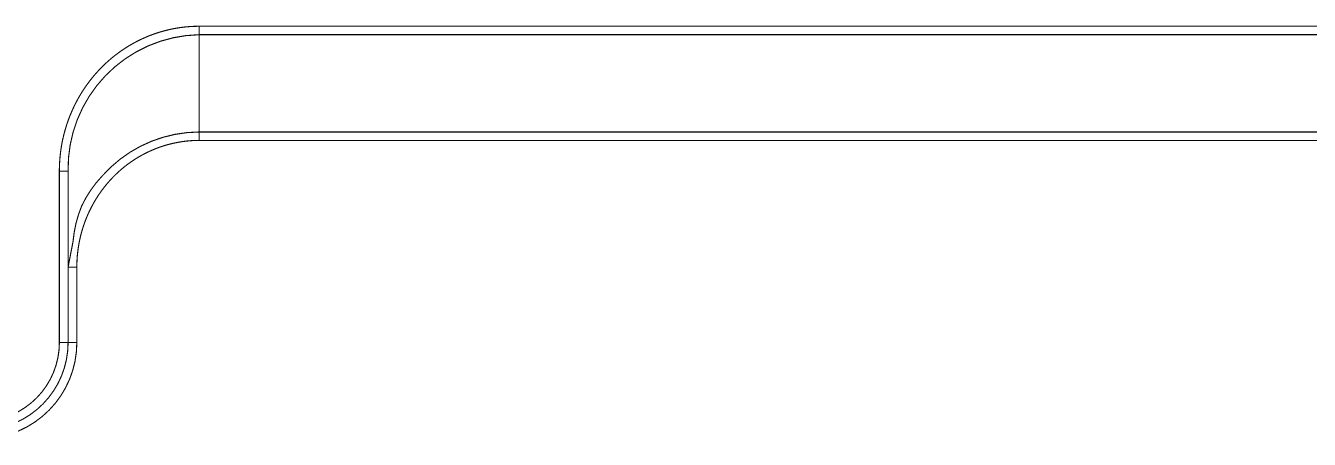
# Model space of a CAD drawing. Header units: inches. Extents: x 0 to 35.2, y -0.7 to 15.9.
# Drawn here: x 24.632 to 25.211, y 3.304 to 3.49 of the extents above; entities that cross this region are included whole.
import ezdxf

# ---------------------------------------------------------------- set-up
doc = ezdxf.new("R2010")
doc.units = ezdxf.units.IN
doc.header["$MEASUREMENT"] = 0
doc.layers.add('Dimensions', color=6, linetype='Continuous')

msp = doc.modelspace()

# ---------------------------------------------------------------- linework, layer by layer
at = {"layer": 'Dimensions', "const_width": 0.0005}
for points in [[(24.69742, 3.4886), (24.69839, 3.4888)], [(24.69839, 3.4888), (24.69937, 3.48898)], [(24.69937, 3.48898), (24.70034, 3.48915)], [(24.70034, 3.48915), (24.70132, 3.4893)], [(24.70132, 3.4893), (24.7023, 3.48944)], [(24.7023, 3.48944), (24.70328, 3.48956)], [(24.70328, 3.48956), (24.70427, 3.48967)], [(24.70427, 3.48967), (24.70525, 3.48975)], [(24.70525, 3.48975), (24.70624, 3.48983)], [(24.70624, 3.48983), (24.70723, 3.48988)], [(24.70723, 3.48988), (24.70822, 3.48992)], [(24.70822, 3.48992), (24.70921, 3.48995)], [(24.70921, 3.48995), (24.7102, 3.48996)], [(24.7102, 3.48894), (24.7102, 3.48996)], [(24.7102, 3.48996), (25.7205, 3.48996)], [(24.7102, 3.488), (24.7102, 3.48894)], [(24.68072, 3.48238), (24.6816, 3.48285)], [(24.6816, 3.48285), (24.68248, 3.48331)], [(24.68248, 3.48331), (24.68338, 3.48375)], [(24.68338, 3.48375), (24.68428, 3.48418)], [(24.68428, 3.48418), (24.68518, 3.48459)], [(24.68518, 3.48459), (24.68609, 3.48499)], [(24.68609, 3.48499), (24.68701, 3.48538)], [(24.68701, 3.48538), (24.68793, 3.48575)], [(24.68793, 3.48575), (24.68886, 3.4861)], [(24.68886, 3.4861), (24.68979, 3.48644)], [(24.68979, 3.48644), (24.69073, 3.48676)], [(24.69073, 3.48676), (24.69168, 3.48707)], [(24.69168, 3.48707), (24.69262, 3.48737)], [(24.69262, 3.48737), (24.69358, 3.48764)], [(24.69358, 3.48764), (24.69453, 3.48791)], [(24.69453, 3.48791), (24.69549, 3.48815)], [(24.69549, 3.48815), (24.69646, 3.48838)], [(24.69646, 3.48838), (24.69742, 3.4886)], [(24.7102, 3.48719), (24.7102, 3.488)], [(24.7102, 3.48615), (24.7102, 3.48719)], [(24.7102, 3.44235), (24.7102, 3.48615)], [(24.7102, 3.48615), (25.72059, 3.48615)], [(24.67238, 3.47689), (24.67317, 3.4775)], [(24.67317, 3.4775), (24.67398, 3.4781)], [(24.67398, 3.4781), (24.67479, 3.47868)], [(24.67479, 3.47868), (24.67561, 3.47925)], [(24.67561, 3.47925), (24.67644, 3.4798)], [(24.67644, 3.4798), (24.67728, 3.48035)], [(24.67728, 3.48035), (24.67813, 3.48087)], [(24.67813, 3.48087), (24.67899, 3.48139)], [(24.67899, 3.48139), (24.67985, 3.48189)], [(24.67985, 3.48189), (24.68072, 3.48238)], [(24.66566, 3.47085), (24.66636, 3.47157)], [(24.66636, 3.47157), (24.66708, 3.47228)], [(24.66708, 3.47228), (24.6678, 3.47298)], [(24.6678, 3.47298), (24.66854, 3.47366)], [(24.66854, 3.47366), (24.66929, 3.47433)], [(24.66929, 3.47433), (24.67004, 3.47499)], [(24.67004, 3.47499), (24.67081, 3.47564)], [(24.67081, 3.47564), (24.67159, 3.47627)], [(24.67159, 3.47627), (24.67238, 3.47689)], [(24.66042, 3.46471), (24.66104, 3.46552)], [(24.66104, 3.46552), (24.66166, 3.46631)], [(24.66166, 3.46631), (24.6623, 3.46709)], [(24.6623, 3.46709), (24.66295, 3.46787)], [(24.66295, 3.46787), (24.66361, 3.46863)], [(24.66361, 3.46863), (24.66428, 3.46938)], [(24.66428, 3.46938), (24.66496, 3.47012)], [(24.66496, 3.47012), (24.66566, 3.47085)], [(24.65701, 3.45968), (24.65755, 3.46055)], [(24.65755, 3.46055), (24.6581, 3.4614)], [(24.6581, 3.4614), (24.65866, 3.46224)], [(24.65866, 3.46224), (24.65924, 3.46307)], [(24.65924, 3.46307), (24.65982, 3.4639)], [(24.65982, 3.4639), (24.66042, 3.46471)], [(24.65363, 3.45343), (24.65407, 3.45435)], [(24.65407, 3.45435), (24.65453, 3.45526)], [(24.65453, 3.45526), (24.655, 3.45616)], [(24.655, 3.45616), (24.65548, 3.45705)], [(24.65548, 3.45705), (24.65598, 3.45794)], [(24.65598, 3.45794), (24.65649, 3.45882)], [(24.65649, 3.45882), (24.65701, 3.45968)], [(24.65127, 3.44779), (24.65163, 3.44875)], [(24.65163, 3.44875), (24.652, 3.4497)], [(24.652, 3.4497), (24.65239, 3.45064)], [(24.65239, 3.45064), (24.65279, 3.45158)], [(24.65279, 3.45158), (24.6532, 3.45251)], [(24.6532, 3.45251), (24.65363, 3.45343)], [(24.64944, 3.44195), (24.64971, 3.44294)], [(24.64971, 3.44294), (24.64999, 3.44392)], [(24.64999, 3.44392), (24.65029, 3.44489)], [(24.65029, 3.44489), (24.6506, 3.44587)], [(24.6506, 3.44587), (24.65093, 3.44683)], [(24.65093, 3.44683), (24.65127, 3.44779)], [(24.7102, 3.43855), (24.7102, 3.44235)], [(24.7102, 3.44235), (25.72198, 3.44235)], [(24.64814, 3.43595), (24.64832, 3.43696)], [(24.64832, 3.43696), (24.64851, 3.43797)], [(24.64851, 3.43797), (24.64872, 3.43897)], [(24.64872, 3.43897), (24.64895, 3.43997)], [(24.64895, 3.43997), (24.64918, 3.44096)], [(24.64918, 3.44096), (24.64944, 3.44195)], [(24.69565, 3.43653), (24.69649, 3.43676)], [(24.69649, 3.43676), (24.69733, 3.43698)], [(24.69733, 3.43698), (24.69817, 3.43718)], [(24.69817, 3.43718), (24.69902, 3.43737)], [(24.69902, 3.43737), (24.69987, 3.43754)], [(24.69987, 3.43754), (24.70072, 3.4377)], [(24.70072, 3.4377), (24.70157, 3.43785)], [(24.70157, 3.43785), (24.70243, 3.43798)], [(24.70243, 3.43798), (24.70329, 3.4381)], [(24.70329, 3.4381), (24.70415, 3.43821)], [(24.70415, 3.43821), (24.70501, 3.4383)], [(24.70501, 3.4383), (24.70587, 3.43838)], [(24.70587, 3.43838), (24.70674, 3.43844)], [(24.70674, 3.43844), (24.7076, 3.43849)], [(24.7076, 3.43849), (24.70847, 3.43852)], [(24.70847, 3.43852), (24.70933, 3.43854)], [(24.70933, 3.43854), (24.7102, 3.43855)], [(24.7102, 3.43855), (25.72198, 3.43855)], [(24.6474, 3.42986), (24.64748, 3.43088)], [(24.64748, 3.43088), (24.64759, 3.4319)], [(24.64759, 3.4319), (24.6477, 3.43291)], [(24.6477, 3.43291), (24.64783, 3.43393)], [(24.64783, 3.43393), (24.64798, 3.43494)], [(24.64798, 3.43494), (24.64814, 3.43595)], [(24.68214, 3.43061), (24.68289, 3.43106)], [(24.68289, 3.43106), (24.68364, 3.43149)], [(24.68364, 3.43149), (24.68441, 3.43192)], [(24.68441, 3.43192), (24.68517, 3.43233)], [(24.68517, 3.43233), (24.68595, 3.43273)], [(24.68595, 3.43273), (24.68673, 3.43312)], [(24.68673, 3.43312), (24.68752, 3.4335)], [(24.68752, 3.4335), (24.68831, 3.43386)], [(24.68831, 3.43386), (24.6891, 3.43421)], [(24.6891, 3.43421), (24.68991, 3.43454)], [(24.68991, 3.43454), (24.69071, 3.43487)], [(24.69071, 3.43487), (24.69153, 3.43518)], [(24.69153, 3.43518), (24.69234, 3.43548)], [(24.69234, 3.43548), (24.69316, 3.43576)], [(24.69316, 3.43576), (24.69399, 3.43603)], [(24.69399, 3.43603), (24.69482, 3.43629)], [(24.69482, 3.43629), (24.69565, 3.43653)], [(24.64721, 3.42577), (24.64724, 3.42679)], [(24.64721, 3.42474), (24.64721, 3.42577)], [(24.64724, 3.42679), (24.64728, 3.42781)], [(24.64728, 3.42781), (24.64733, 3.42884)], [(24.64733, 3.42884), (24.6474, 3.42986)], [(24.6744, 3.42488), (24.67506, 3.42546)], [(24.67506, 3.42546), (24.67573, 3.42602)], [(24.67573, 3.42602), (24.67641, 3.42658)], [(24.67641, 3.42658), (24.6771, 3.42712)], [(24.6771, 3.42712), (24.6778, 3.42765)], [(24.6778, 3.42765), (24.6785, 3.42818)], [(24.6785, 3.42818), (24.67922, 3.42868)], [(24.67922, 3.42868), (24.67994, 3.42918)], [(24.67994, 3.42918), (24.68066, 3.42967)], [(24.68066, 3.42967), (24.6814, 3.43014)], [(24.6814, 3.43014), (24.68214, 3.43061)], [(24.64721, 3.34753), (24.64721, 3.42474)], [(24.64721, 3.42474), (24.65114, 3.42474)], [(24.65114, 3.38149), (24.65114, 3.42474)], [(24.66829, 3.41855), (24.66885, 3.41923)], [(24.66885, 3.41923), (24.66943, 3.41989)], [(24.66943, 3.41989), (24.67002, 3.42055)], [(24.67002, 3.42055), (24.67062, 3.4212)], [(24.67062, 3.4212), (24.67122, 3.42184)], [(24.67122, 3.42184), (24.67184, 3.42247)], [(24.67184, 3.42247), (24.67247, 3.42309)], [(24.67247, 3.42309), (24.6731, 3.42369)], [(24.6731, 3.42369), (24.67375, 3.42429)], [(24.67375, 3.42429), (24.6744, 3.42488)], [(24.66413, 3.41282), (24.66461, 3.41356)], [(24.66461, 3.41356), (24.6651, 3.4143)], [(24.6651, 3.4143), (24.66561, 3.41503)], [(24.66561, 3.41503), (24.66612, 3.41575)], [(24.66612, 3.41575), (24.66665, 3.41646)], [(24.66665, 3.41646), (24.66718, 3.41717)], [(24.66718, 3.41717), (24.66773, 3.41786)], [(24.66773, 3.41786), (24.66829, 3.41855)], [(24.66109, 3.4074), (24.66149, 3.40819)], [(24.66149, 3.40819), (24.6619, 3.40898)], [(24.6619, 3.40898), (24.66232, 3.40976)], [(24.66232, 3.40976), (24.66275, 3.41054)], [(24.66275, 3.41054), (24.6632, 3.4113)], [(24.6632, 3.4113), (24.66366, 3.41207)], [(24.66366, 3.41207), (24.66413, 3.41282)], [(24.65864, 3.40166), (24.65895, 3.4025)], [(24.65895, 3.4025), (24.65927, 3.40333)], [(24.65927, 3.40333), (24.65961, 3.40415)], [(24.65961, 3.40415), (24.65996, 3.40497)], [(24.65996, 3.40497), (24.66032, 3.40579)], [(24.66032, 3.40579), (24.6607, 3.40659)], [(24.6607, 3.40659), (24.66109, 3.4074)], [(24.65681, 3.39568), (24.65703, 3.39655)], [(24.65703, 3.39655), (24.65727, 3.39741)], [(24.65727, 3.39741), (24.65752, 3.39827)], [(24.65752, 3.39827), (24.65778, 3.39912)], [(24.65778, 3.39912), (24.65805, 3.39997)], [(24.65805, 3.39997), (24.65834, 3.40082)], [(24.65834, 3.40082), (24.65864, 3.40166)], [(24.65114, 3.38149), (24.65339, 3.39315)], [(24.65563, 3.38953), (24.65576, 3.39042)], [(24.65576, 3.39042), (24.6559, 3.3913)], [(24.6559, 3.3913), (24.65606, 3.39218)], [(24.65606, 3.39218), (24.65622, 3.39306)], [(24.65622, 3.39306), (24.65641, 3.39394)], [(24.65641, 3.39394), (24.6566, 3.39481)], [(24.6566, 3.39481), (24.65681, 3.39568)], [(24.65514, 3.38418), (24.65519, 3.38507)], [(24.65519, 3.38507), (24.65525, 3.38597)], [(24.65525, 3.38597), (24.65532, 3.38686)], [(24.65532, 3.38686), (24.65541, 3.38775)], [(24.65541, 3.38775), (24.65551, 3.38864)], [(24.65551, 3.38864), (24.65563, 3.38953)], [(24.65114, 3.34753), (24.65114, 3.38149)], [(24.65114, 3.38149), (24.6519, 3.38149)], [(24.6519, 3.38149), (24.65277, 3.38149)], [(24.65277, 3.38149), (24.65386, 3.38149)], [(24.65386, 3.38149), (24.65508, 3.38149)], [(24.65508, 3.38149), (24.65509, 3.38239)], [(24.65508, 3.34753), (24.65508, 3.38149)], [(24.65509, 3.38239), (24.65511, 3.38328)], [(24.65511, 3.38328), (24.65514, 3.38418)], [(24.64721, 3.34753), (24.65114, 3.34753)], [(24.65114, 3.34753), (24.65508, 3.34753)]]:
    msp.add_lwpolyline(points, dxfattribs=at)
at = {"layer": 'Dimensions', "const_width": 0.00025}
for points in [[(24.69827, 3.4888, 1), (24.69852, 3.4888, 1)], [(24.69827, 3.4888, 1), (24.69852, 3.4888, 1)], [(24.69924, 3.48898, 1), (24.69949, 3.48898, 1)], [(24.69924, 3.48898, 1), (24.69949, 3.48898, 1)], [(24.70022, 3.48915, 1), (24.70047, 3.48915, 1)], [(24.70022, 3.48915, 1), (24.70047, 3.48915, 1)], [(24.7012, 3.4893, 1), (24.70145, 3.4893, 1)], [(24.7012, 3.4893, 1), (24.70145, 3.4893, 1)], [(24.70218, 3.48944, 1), (24.70243, 3.48944, 1)], [(24.70218, 3.48944, 1), (24.70243, 3.48944, 1)], [(24.70316, 3.48956, 1), (24.70341, 3.48956, 1)], [(24.70316, 3.48956, 1), (24.70341, 3.48956, 1)], [(24.70414, 3.48967, 1), (24.70439, 3.48967, 1)], [(24.70414, 3.48967, 1), (24.70439, 3.48967, 1)], [(24.70513, 3.48975, 1), (24.70538, 3.48975, 1)], [(24.70513, 3.48975, 1), (24.70538, 3.48975, 1)], [(24.70612, 3.48983, 1), (24.70637, 3.48983, 1)], [(24.70612, 3.48983, 1), (24.70637, 3.48983, 1)], [(24.7071, 3.48988, 1), (24.70735, 3.48988, 1)], [(24.7071, 3.48988, 1), (24.70735, 3.48988, 1)], [(24.70809, 3.48992, 1), (24.70834, 3.48992, 1)], [(24.70809, 3.48992, 1), (24.70834, 3.48992, 1)], [(24.70908, 3.48995, 1), (24.70933, 3.48995, 1)], [(24.70908, 3.48995, 1), (24.70933, 3.48995, 1)], [(24.71007, 3.48996, 1), (24.71032, 3.48996, 1)], [(24.71007, 3.48996, 1), (24.71032, 3.48996, 1)], [(24.71007, 3.48996, 1), (24.71032, 3.48996, 1)], [(24.71007, 3.48894, 1), (24.71032, 3.48894, 1)], [(24.71007, 3.48894, 1), (24.71032, 3.48894, 1)], [(24.68147, 3.48285, 1), (24.68172, 3.48285, 1)], [(24.68147, 3.48285, 1), (24.68172, 3.48285, 1)], [(24.68236, 3.48331, 1), (24.68261, 3.48331, 1)], [(24.68236, 3.48331, 1), (24.68261, 3.48331, 1)], [(24.68325, 3.48375, 1), (24.6835, 3.48375, 1)], [(24.68325, 3.48375, 1), (24.6835, 3.48375, 1)], [(24.68415, 3.48418, 1), (24.6844, 3.48418, 1)], [(24.68415, 3.48418, 1), (24.6844, 3.48418, 1)], [(24.68505, 3.48459, 1), (24.6853, 3.48459, 1)], [(24.68505, 3.48459, 1), (24.6853, 3.48459, 1)], [(24.68597, 3.48499, 1), (24.68622, 3.48499, 1)], [(24.68597, 3.48499, 1), (24.68622, 3.48499, 1)], [(24.68688, 3.48538, 1), (24.68713, 3.48538, 1)], [(24.68688, 3.48538, 1), (24.68713, 3.48538, 1)], [(24.68781, 3.48575, 1), (24.68806, 3.48575, 1)], [(24.68781, 3.48575, 1), (24.68806, 3.48575, 1)], [(24.68873, 3.4861, 1), (24.68898, 3.4861, 1)], [(24.68873, 3.4861, 1), (24.68898, 3.4861, 1)], [(24.68967, 3.48644, 1), (24.68992, 3.48644, 1)], [(24.68967, 3.48644, 1), (24.68992, 3.48644, 1)], [(24.69061, 3.48676, 1), (24.69086, 3.48676, 1)], [(24.69061, 3.48676, 1), (24.69086, 3.48676, 1)], [(24.69155, 3.48707, 1), (24.6918, 3.48707, 1)], [(24.69155, 3.48707, 1), (24.6918, 3.48707, 1)], [(24.6925, 3.48737, 1), (24.69275, 3.48737, 1)], [(24.6925, 3.48737, 1), (24.69275, 3.48737, 1)], [(24.69345, 3.48764, 1), (24.6937, 3.48764, 1)], [(24.69345, 3.48764, 1), (24.6937, 3.48764, 1)], [(24.69441, 3.48791, 1), (24.69466, 3.48791, 1)], [(24.69441, 3.48791, 1), (24.69466, 3.48791, 1)], [(24.69537, 3.48815, 1), (24.69562, 3.48815, 1)], [(24.69537, 3.48815, 1), (24.69562, 3.48815, 1)], [(24.69633, 3.48838, 1), (24.69658, 3.48838, 1)], [(24.69633, 3.48838, 1), (24.69658, 3.48838, 1)], [(24.6973, 3.4886, 1), (24.69755, 3.4886, 1)], [(24.6973, 3.4886, 1), (24.69755, 3.4886, 1)], [(24.71007, 3.488, 1), (24.71032, 3.488, 1)], [(24.71007, 3.488, 1), (24.71032, 3.488, 1)], [(24.71007, 3.48719, 1), (24.71032, 3.48719, 1)], [(24.71007, 3.48719, 1), (24.71032, 3.48719, 1)], [(24.71007, 3.48615, 1), (24.71032, 3.48615, 1)], [(24.71007, 3.48615, 1), (24.71032, 3.48615, 1)], [(24.71007, 3.48615, 1), (24.71032, 3.48615, 1)], [(24.71007, 3.48615, 1), (24.71032, 3.48615, 1)], [(24.67305, 3.4775, 1), (24.6733, 3.4775, 1)], [(24.67305, 3.4775, 1), (24.6733, 3.4775, 1)], [(24.67385, 3.4781, 1), (24.6741, 3.4781, 1)], [(24.67385, 3.4781, 1), (24.6741, 3.4781, 1)], [(24.67467, 3.47868, 1), (24.67492, 3.47868, 1)], [(24.67467, 3.47868, 1), (24.67492, 3.47868, 1)], [(24.67549, 3.47925, 1), (24.67574, 3.47925, 1)], [(24.67549, 3.47925, 1), (24.67574, 3.47925, 1)], [(24.67632, 3.4798, 1), (24.67657, 3.4798, 1)], [(24.67632, 3.4798, 1), (24.67657, 3.4798, 1)], [(24.67716, 3.48035, 1), (24.67741, 3.48035, 1)], [(24.67716, 3.48035, 1), (24.67741, 3.48035, 1)], [(24.67801, 3.48087, 1), (24.67826, 3.48087, 1)], [(24.67801, 3.48087, 1), (24.67826, 3.48087, 1)], [(24.67886, 3.48139, 1), (24.67911, 3.48139, 1)], [(24.67886, 3.48139, 1), (24.67911, 3.48139, 1)], [(24.67973, 3.48189, 1), (24.67998, 3.48189, 1)], [(24.67973, 3.48189, 1), (24.67998, 3.48189, 1)], [(24.6806, 3.48238, 1), (24.68085, 3.48238, 1)], [(24.6806, 3.48238, 1), (24.68085, 3.48238, 1)], [(24.66624, 3.47157, 1), (24.66649, 3.47157, 1)], [(24.66624, 3.47157, 1), (24.66649, 3.47157, 1)], [(24.66695, 3.47228, 1), (24.6672, 3.47228, 1)], [(24.66695, 3.47228, 1), (24.6672, 3.47228, 1)], [(24.66768, 3.47298, 1), (24.66793, 3.47298, 1)], [(24.66768, 3.47298, 1), (24.66793, 3.47298, 1)], [(24.66841, 3.47366, 1), (24.66866, 3.47366, 1)], [(24.66841, 3.47366, 1), (24.66866, 3.47366, 1)], [(24.66916, 3.47433, 1), (24.66941, 3.47433, 1)], [(24.66916, 3.47433, 1), (24.66941, 3.47433, 1)], [(24.66992, 3.47499, 1), (24.67017, 3.47499, 1)], [(24.66992, 3.47499, 1), (24.67017, 3.47499, 1)], [(24.67069, 3.47564, 1), (24.67094, 3.47564, 1)], [(24.67069, 3.47564, 1), (24.67094, 3.47564, 1)], [(24.67146, 3.47627, 1), (24.67171, 3.47627, 1)], [(24.67146, 3.47627, 1), (24.67171, 3.47627, 1)], [(24.67225, 3.47689, 1), (24.6725, 3.47689, 1)], [(24.67225, 3.47689, 1), (24.6725, 3.47689, 1)], [(24.66091, 3.46552, 1), (24.66116, 3.46552, 1)], [(24.66091, 3.46552, 1), (24.66116, 3.46552, 1)], [(24.66154, 3.46631, 1), (24.66179, 3.46631, 1)], [(24.66154, 3.46631, 1), (24.66179, 3.46631, 1)], [(24.66217, 3.46709, 1), (24.66242, 3.46709, 1)], [(24.66217, 3.46709, 1), (24.66242, 3.46709, 1)], [(24.66282, 3.46787, 1), (24.66307, 3.46787, 1)], [(24.66282, 3.46787, 1), (24.66307, 3.46787, 1)], [(24.66348, 3.46863, 1), (24.66373, 3.46863, 1)], [(24.66348, 3.46863, 1), (24.66373, 3.46863, 1)], [(24.66415, 3.46938, 1), (24.6644, 3.46938, 1)], [(24.66415, 3.46938, 1), (24.6644, 3.46938, 1)], [(24.66484, 3.47012, 1), (24.66509, 3.47012, 1)], [(24.66484, 3.47012, 1), (24.66509, 3.47012, 1)], [(24.66553, 3.47085, 1), (24.66578, 3.47085, 1)], [(24.66553, 3.47085, 1), (24.66578, 3.47085, 1)], [(24.65742, 3.46055, 1), (24.65767, 3.46055, 1)], [(24.65742, 3.46055, 1), (24.65767, 3.46055, 1)], [(24.65797, 3.4614, 1), (24.65822, 3.4614, 1)], [(24.65797, 3.4614, 1), (24.65822, 3.4614, 1)], [(24.65854, 3.46224, 1), (24.65879, 3.46224, 1)], [(24.65854, 3.46224, 1), (24.65879, 3.46224, 1)], [(24.65911, 3.46307, 1), (24.65936, 3.46307, 1)], [(24.65911, 3.46307, 1), (24.65936, 3.46307, 1)], [(24.6597, 3.4639, 1), (24.65995, 3.4639, 1)], [(24.6597, 3.4639, 1), (24.65995, 3.4639, 1)], [(24.6603, 3.46471, 1), (24.66055, 3.46471, 1)], [(24.6603, 3.46471, 1), (24.66055, 3.46471, 1)], [(24.65395, 3.45435, 1), (24.6542, 3.45435, 1)], [(24.65395, 3.45435, 1), (24.6542, 3.45435, 1)], [(24.6544, 3.45526, 1), (24.65465, 3.45526, 1)], [(24.6544, 3.45526, 1), (24.65465, 3.45526, 1)], [(24.65487, 3.45616, 1), (24.65512, 3.45616, 1)], [(24.65487, 3.45616, 1), (24.65512, 3.45616, 1)], [(24.65536, 3.45705, 1), (24.65561, 3.45705, 1)], [(24.65536, 3.45705, 1), (24.65561, 3.45705, 1)], [(24.65585, 3.45794, 1), (24.6561, 3.45794, 1)], [(24.65585, 3.45794, 1), (24.6561, 3.45794, 1)], [(24.65636, 3.45882, 1), (24.65661, 3.45882, 1)], [(24.65636, 3.45882, 1), (24.65661, 3.45882, 1)], [(24.65689, 3.45968, 1), (24.65714, 3.45968, 1)], [(24.65689, 3.45968, 1), (24.65714, 3.45968, 1)], [(24.6515, 3.44875, 1), (24.65175, 3.44875, 1)], [(24.6515, 3.44875, 1), (24.65175, 3.44875, 1)], [(24.65188, 3.4497, 1), (24.65213, 3.4497, 1)], [(24.65188, 3.4497, 1), (24.65213, 3.4497, 1)], [(24.65226, 3.45064, 1), (24.65251, 3.45064, 1)], [(24.65226, 3.45064, 1), (24.65251, 3.45064, 1)], [(24.65266, 3.45158, 1), (24.65291, 3.45158, 1)], [(24.65266, 3.45158, 1), (24.65291, 3.45158, 1)], [(24.65308, 3.45251, 1), (24.65333, 3.45251, 1)], [(24.65308, 3.45251, 1), (24.65333, 3.45251, 1)], [(24.6535, 3.45343, 1), (24.65375, 3.45343, 1)], [(24.6535, 3.45343, 1), (24.65375, 3.45343, 1)], [(24.64958, 3.44294, 1), (24.64983, 3.44294, 1)], [(24.64958, 3.44294, 1), (24.64983, 3.44294, 1)], [(24.64986, 3.44392, 1), (24.65011, 3.44392, 1)], [(24.64986, 3.44392, 1), (24.65011, 3.44392, 1)], [(24.65016, 3.44489, 1), (24.65041, 3.44489, 1)], [(24.65016, 3.44489, 1), (24.65041, 3.44489, 1)], [(24.65048, 3.44587, 1), (24.65073, 3.44587, 1)], [(24.65048, 3.44587, 1), (24.65073, 3.44587, 1)], [(24.6508, 3.44683, 1), (24.65105, 3.44683, 1)], [(24.6508, 3.44683, 1), (24.65105, 3.44683, 1)], [(24.65115, 3.44779, 1), (24.6514, 3.44779, 1)], [(24.65115, 3.44779, 1), (24.6514, 3.44779, 1)], [(24.71007, 3.44235, 1), (24.71032, 3.44235, 1)], [(24.71007, 3.44235, 1), (24.71032, 3.44235, 1)], [(24.71007, 3.44235, 1), (24.71032, 3.44235, 1)], [(24.71007, 3.44235, 1), (24.71032, 3.44235, 1)], [(24.6482, 3.43696, 1), (24.64845, 3.43696, 1)], [(24.6482, 3.43696, 1), (24.64845, 3.43696, 1)], [(24.64839, 3.43797, 1), (24.64864, 3.43797, 1)], [(24.64839, 3.43797, 1), (24.64864, 3.43797, 1)], [(24.6486, 3.43897, 1), (24.64885, 3.43897, 1)], [(24.6486, 3.43897, 1), (24.64885, 3.43897, 1)], [(24.64882, 3.43997, 1), (24.64907, 3.43997, 1)], [(24.64882, 3.43997, 1), (24.64907, 3.43997, 1)], [(24.64906, 3.44096, 1), (24.64931, 3.44096, 1)], [(24.64906, 3.44096, 1), (24.64931, 3.44096, 1)], [(24.64931, 3.44195, 1), (24.64956, 3.44195, 1)], [(24.64931, 3.44195, 1), (24.64956, 3.44195, 1)], [(24.69636, 3.43676, 1), (24.69661, 3.43676, 1)], [(24.69636, 3.43676, 1), (24.69661, 3.43676, 1)], [(24.69721, 3.43698, 1), (24.69746, 3.43698, 1)], [(24.69721, 3.43698, 1), (24.69746, 3.43698, 1)], [(24.69805, 3.43718, 1), (24.6983, 3.43718, 1)], [(24.69805, 3.43718, 1), (24.6983, 3.43718, 1)], [(24.6989, 3.43737, 1), (24.69915, 3.43737, 1)], [(24.6989, 3.43737, 1), (24.69915, 3.43737, 1)], [(24.69974, 3.43754, 1), (24.69999, 3.43754, 1)], [(24.69974, 3.43754, 1), (24.69999, 3.43754, 1)], [(24.7006, 3.4377, 1), (24.70085, 3.4377, 1)], [(24.7006, 3.4377, 1), (24.70085, 3.4377, 1)], [(24.70145, 3.43785, 1), (24.7017, 3.43785, 1)], [(24.70145, 3.43785, 1), (24.7017, 3.43785, 1)], [(24.70231, 3.43798, 1), (24.70256, 3.43798, 1)], [(24.70231, 3.43798, 1), (24.70256, 3.43798, 1)], [(24.70316, 3.4381, 1), (24.70341, 3.4381, 1)], [(24.70316, 3.4381, 1), (24.70341, 3.4381, 1)], [(24.70402, 3.43821, 1), (24.70427, 3.43821, 1)], [(24.70402, 3.43821, 1), (24.70427, 3.43821, 1)], [(24.70489, 3.4383, 1), (24.70514, 3.4383, 1)], [(24.70489, 3.4383, 1), (24.70514, 3.4383, 1)], [(24.70575, 3.43838, 1), (24.706, 3.43838, 1)], [(24.70575, 3.43838, 1), (24.706, 3.43838, 1)], [(24.70661, 3.43844, 1), (24.70686, 3.43844, 1)], [(24.70661, 3.43844, 1), (24.70686, 3.43844, 1)], [(24.70748, 3.43849, 1), (24.70773, 3.43849, 1)], [(24.70748, 3.43849, 1), (24.70773, 3.43849, 1)], [(24.70834, 3.43852, 1), (24.70859, 3.43852, 1)], [(24.70834, 3.43852, 1), (24.70859, 3.43852, 1)], [(24.70921, 3.43854, 1), (24.70946, 3.43854, 1)], [(24.70921, 3.43854, 1), (24.70946, 3.43854, 1)], [(24.71007, 3.43855, 1), (24.71032, 3.43855, 1)], [(24.71007, 3.43855, 1), (24.71032, 3.43855, 1)], [(24.71007, 3.43855, 1), (24.71032, 3.43855, 1)], [(24.64736, 3.43088, 1), (24.64761, 3.43088, 1)], [(24.64736, 3.43088, 1), (24.64761, 3.43088, 1)], [(24.64746, 3.4319, 1), (24.64771, 3.4319, 1)], [(24.64746, 3.4319, 1), (24.64771, 3.4319, 1)], [(24.64758, 3.43291, 1), (24.64783, 3.43291, 1)], [(24.64758, 3.43291, 1), (24.64783, 3.43291, 1)], [(24.64771, 3.43393, 1), (24.64796, 3.43393, 1)], [(24.64771, 3.43393, 1), (24.64796, 3.43393, 1)], [(24.64786, 3.43494, 1), (24.64811, 3.43494, 1)], [(24.64786, 3.43494, 1), (24.64811, 3.43494, 1)], [(24.64802, 3.43595, 1), (24.64827, 3.43595, 1)], [(24.64802, 3.43595, 1), (24.64827, 3.43595, 1)], [(24.68276, 3.43106, 1), (24.68301, 3.43106, 1)], [(24.68276, 3.43106, 1), (24.68301, 3.43106, 1)], [(24.68352, 3.43149, 1), (24.68377, 3.43149, 1)], [(24.68352, 3.43149, 1), (24.68377, 3.43149, 1)], [(24.68428, 3.43192, 1), (24.68453, 3.43192, 1)], [(24.68428, 3.43192, 1), (24.68453, 3.43192, 1)], [(24.68505, 3.43233, 1), (24.6853, 3.43233, 1)], [(24.68505, 3.43233, 1), (24.6853, 3.43233, 1)], [(24.68582, 3.43273, 1), (24.68607, 3.43273, 1)], [(24.68582, 3.43273, 1), (24.68607, 3.43273, 1)], [(24.6866, 3.43312, 1), (24.68685, 3.43312, 1)], [(24.6866, 3.43312, 1), (24.68685, 3.43312, 1)], [(24.68739, 3.4335, 1), (24.68764, 3.4335, 1)], [(24.68739, 3.4335, 1), (24.68764, 3.4335, 1)], [(24.68818, 3.43386, 1), (24.68843, 3.43386, 1)], [(24.68818, 3.43386, 1), (24.68843, 3.43386, 1)], [(24.68898, 3.43421, 1), (24.68923, 3.43421, 1)], [(24.68898, 3.43421, 1), (24.68923, 3.43421, 1)], [(24.68978, 3.43454, 1), (24.69003, 3.43454, 1)], [(24.68978, 3.43454, 1), (24.69003, 3.43454, 1)], [(24.69059, 3.43487, 1), (24.69084, 3.43487, 1)], [(24.69059, 3.43487, 1), (24.69084, 3.43487, 1)], [(24.6914, 3.43518, 1), (24.69165, 3.43518, 1)], [(24.6914, 3.43518, 1), (24.69165, 3.43518, 1)], [(24.69222, 3.43548, 1), (24.69247, 3.43548, 1)], [(24.69222, 3.43548, 1), (24.69247, 3.43548, 1)], [(24.69304, 3.43576, 1), (24.69329, 3.43576, 1)], [(24.69304, 3.43576, 1), (24.69329, 3.43576, 1)], [(24.69387, 3.43603, 1), (24.69412, 3.43603, 1)], [(24.69387, 3.43603, 1), (24.69412, 3.43603, 1)], [(24.69469, 3.43629, 1), (24.69494, 3.43629, 1)], [(24.69469, 3.43629, 1), (24.69494, 3.43629, 1)], [(24.69553, 3.43653, 1), (24.69578, 3.43653, 1)], [(24.69553, 3.43653, 1), (24.69578, 3.43653, 1)], [(24.64709, 3.42577, 1), (24.64734, 3.42577, 1)], [(24.64709, 3.42577, 1), (24.64734, 3.42577, 1)], [(24.64711, 3.42679, 1), (24.64736, 3.42679, 1)], [(24.64711, 3.42679, 1), (24.64736, 3.42679, 1)], [(24.64715, 3.42781, 1), (24.6474, 3.42781, 1)], [(24.64715, 3.42781, 1), (24.6474, 3.42781, 1)], [(24.6472, 3.42884, 1), (24.64745, 3.42884, 1)], [(24.6472, 3.42884, 1), (24.64745, 3.42884, 1)], [(24.64727, 3.42986, 1), (24.64752, 3.42986, 1)], [(24.64727, 3.42986, 1), (24.64752, 3.42986, 1)], [(24.67494, 3.42546, 1), (24.67519, 3.42546, 1)], [(24.67494, 3.42546, 1), (24.67519, 3.42546, 1)], [(24.67561, 3.42602, 1), (24.67586, 3.42602, 1)], [(24.67561, 3.42602, 1), (24.67586, 3.42602, 1)], [(24.67629, 3.42658, 1), (24.67654, 3.42658, 1)], [(24.67629, 3.42658, 1), (24.67654, 3.42658, 1)], [(24.67698, 3.42712, 1), (24.67723, 3.42712, 1)], [(24.67698, 3.42712, 1), (24.67723, 3.42712, 1)], [(24.67767, 3.42765, 1), (24.67792, 3.42765, 1)], [(24.67767, 3.42765, 1), (24.67792, 3.42765, 1)], [(24.67838, 3.42818, 1), (24.67863, 3.42818, 1)], [(24.67838, 3.42818, 1), (24.67863, 3.42818, 1)], [(24.67909, 3.42868, 1), (24.67934, 3.42868, 1)], [(24.67909, 3.42868, 1), (24.67934, 3.42868, 1)], [(24.67981, 3.42918, 1), (24.68006, 3.42918, 1)], [(24.67981, 3.42918, 1), (24.68006, 3.42918, 1)], [(24.68054, 3.42967, 1), (24.68079, 3.42967, 1)], [(24.68054, 3.42967, 1), (24.68079, 3.42967, 1)], [(24.68127, 3.43014, 1), (24.68152, 3.43014, 1)], [(24.68127, 3.43014, 1), (24.68152, 3.43014, 1)], [(24.68201, 3.43061, 1), (24.68226, 3.43061, 1)], [(24.68201, 3.43061, 1), (24.68226, 3.43061, 1)], [(24.64708, 3.42474, 1), (24.64733, 3.42474, 1)], [(24.64708, 3.42474, 1), (24.64733, 3.42474, 1)], [(24.64708, 3.42474, 1), (24.64733, 3.42474, 1)], [(24.65102, 3.42474, 1), (24.65127, 3.42474, 1)], [(24.65102, 3.42474, 1), (24.65127, 3.42474, 1)], [(24.65102, 3.42474, 1), (24.65127, 3.42474, 1)], [(24.66643, 3.42259, 1), (24.66669, 3.42259, 1)], [(24.66643, 3.42259, 1), (24.66669, 3.42259, 1)], [(24.66873, 3.41923, 1), (24.66898, 3.41923, 1)], [(24.66873, 3.41923, 1), (24.66898, 3.41923, 1)], [(24.66931, 3.41989, 1), (24.66956, 3.41989, 1)], [(24.66931, 3.41989, 1), (24.66956, 3.41989, 1)], [(24.66989, 3.42055, 1), (24.67014, 3.42055, 1)], [(24.66989, 3.42055, 1), (24.67014, 3.42055, 1)], [(24.67049, 3.4212, 1), (24.67074, 3.4212, 1)], [(24.67049, 3.4212, 1), (24.67074, 3.4212, 1)], [(24.6711, 3.42184, 1), (24.67135, 3.42184, 1)], [(24.6711, 3.42184, 1), (24.67135, 3.42184, 1)], [(24.67171, 3.42247, 1), (24.67196, 3.42247, 1)], [(24.67171, 3.42247, 1), (24.67196, 3.42247, 1)], [(24.67234, 3.42309, 1), (24.67259, 3.42309, 1)], [(24.67234, 3.42309, 1), (24.67259, 3.42309, 1)], [(24.67298, 3.42369, 1), (24.67323, 3.42369, 1)], [(24.67298, 3.42369, 1), (24.67323, 3.42369, 1)], [(24.67362, 3.42429, 1), (24.67387, 3.42429, 1)], [(24.67362, 3.42429, 1), (24.67387, 3.42429, 1)], [(24.67428, 3.42488, 1), (24.67453, 3.42488, 1)], [(24.67428, 3.42488, 1), (24.67453, 3.42488, 1)], [(24.66449, 3.41356, 1), (24.66474, 3.41356, 1)], [(24.66449, 3.41356, 1), (24.66474, 3.41356, 1)], [(24.66498, 3.4143, 1), (24.66523, 3.4143, 1)], [(24.66498, 3.4143, 1), (24.66523, 3.4143, 1)], [(24.66548, 3.41503, 1), (24.66573, 3.41503, 1)], [(24.66548, 3.41503, 1), (24.66573, 3.41503, 1)], [(24.666, 3.41575, 1), (24.66625, 3.41575, 1)], [(24.666, 3.41575, 1), (24.66625, 3.41575, 1)], [(24.66652, 3.41646, 1), (24.66677, 3.41646, 1)], [(24.66652, 3.41646, 1), (24.66677, 3.41646, 1)], [(24.66706, 3.41717, 1), (24.66731, 3.41717, 1)], [(24.66706, 3.41717, 1), (24.66731, 3.41717, 1)], [(24.6676, 3.41786, 1), (24.66785, 3.41786, 1)], [(24.6676, 3.41786, 1), (24.66785, 3.41786, 1)], [(24.66816, 3.41855, 1), (24.66841, 3.41855, 1)], [(24.66816, 3.41855, 1), (24.66841, 3.41855, 1)], [(24.65711, 3.40898, 1), (24.65736, 3.40898, 1)], [(24.65711, 3.40898, 1), (24.65736, 3.40898, 1)], [(24.66136, 3.40819, 1), (24.66161, 3.40819, 1)], [(24.66136, 3.40819, 1), (24.66161, 3.40819, 1)], [(24.66177, 3.40898, 1), (24.66202, 3.40898, 1)], [(24.66177, 3.40898, 1), (24.66202, 3.40898, 1)], [(24.66219, 3.40976, 1), (24.66244, 3.40976, 1)], [(24.66219, 3.40976, 1), (24.66244, 3.40976, 1)], [(24.66263, 3.41054, 1), (24.66288, 3.41054, 1)], [(24.66263, 3.41054, 1), (24.66288, 3.41054, 1)], [(24.66308, 3.4113, 1), (24.66333, 3.4113, 1)], [(24.66308, 3.4113, 1), (24.66333, 3.4113, 1)], [(24.66353, 3.41207, 1), (24.66378, 3.41207, 1)], [(24.66353, 3.41207, 1), (24.66378, 3.41207, 1)], [(24.664, 3.41282, 1), (24.66425, 3.41282, 1)], [(24.664, 3.41282, 1), (24.66425, 3.41282, 1)], [(24.65882, 3.4025, 1), (24.65907, 3.4025, 1)], [(24.65882, 3.4025, 1), (24.65907, 3.4025, 1)], [(24.65915, 3.40333, 1), (24.6594, 3.40333, 1)], [(24.65915, 3.40333, 1), (24.6594, 3.40333, 1)], [(24.65949, 3.40415, 1), (24.65974, 3.40415, 1)], [(24.65949, 3.40415, 1), (24.65974, 3.40415, 1)], [(24.65984, 3.40497, 1), (24.66009, 3.40497, 1)], [(24.65984, 3.40497, 1), (24.66009, 3.40497, 1)], [(24.6602, 3.40579, 1), (24.66045, 3.40579, 1)], [(24.6602, 3.40579, 1), (24.66045, 3.40579, 1)], [(24.66057, 3.40659, 1), (24.66082, 3.40659, 1)], [(24.66057, 3.40659, 1), (24.66082, 3.40659, 1)], [(24.66096, 3.4074, 1), (24.66121, 3.4074, 1)], [(24.66096, 3.4074, 1), (24.66121, 3.4074, 1)], [(24.65691, 3.39655, 1), (24.65716, 3.39655, 1)], [(24.65691, 3.39655, 1), (24.65716, 3.39655, 1)], [(24.65714, 3.39741, 1), (24.65739, 3.39741, 1)], [(24.65714, 3.39741, 1), (24.65739, 3.39741, 1)], [(24.65739, 3.39827, 1), (24.65764, 3.39827, 1)], [(24.65739, 3.39827, 1), (24.65764, 3.39827, 1)], [(24.65765, 3.39912, 1), (24.6579, 3.39912, 1)], [(24.65765, 3.39912, 1), (24.6579, 3.39912, 1)], [(24.65793, 3.39997, 1), (24.65818, 3.39997, 1)], [(24.65793, 3.39997, 1), (24.65818, 3.39997, 1)], [(24.65821, 3.40082, 1), (24.65846, 3.40082, 1)], [(24.65821, 3.40082, 1), (24.65846, 3.40082, 1)], [(24.65851, 3.40166, 1), (24.65876, 3.40166, 1)], [(24.65851, 3.40166, 1), (24.65876, 3.40166, 1)], [(24.65327, 3.39315, 1), (24.65352, 3.39315, 1)], [(24.65327, 3.39315, 1), (24.65352, 3.39315, 1)], [(24.65563, 3.39042, 1), (24.65588, 3.39042, 1)], [(24.65563, 3.39042, 1), (24.65588, 3.39042, 1)], [(24.65577, 3.3913, 1), (24.65602, 3.3913, 1)], [(24.65577, 3.3913, 1), (24.65602, 3.3913, 1)], [(24.65593, 3.39218, 1), (24.65618, 3.39218, 1)], [(24.65593, 3.39218, 1), (24.65618, 3.39218, 1)], [(24.6561, 3.39306, 1), (24.65635, 3.39306, 1)], [(24.6561, 3.39306, 1), (24.65635, 3.39306, 1)], [(24.65628, 3.39394, 1), (24.65653, 3.39394, 1)], [(24.65628, 3.39394, 1), (24.65653, 3.39394, 1)], [(24.65648, 3.39481, 1), (24.65673, 3.39481, 1)], [(24.65648, 3.39481, 1), (24.65673, 3.39481, 1)], [(24.65669, 3.39568, 1), (24.65694, 3.39568, 1)], [(24.65669, 3.39568, 1), (24.65694, 3.39568, 1)], [(24.65506, 3.38507, 1), (24.65531, 3.38507, 1)], [(24.65506, 3.38507, 1), (24.65531, 3.38507, 1)], [(24.65512, 3.38597, 1), (24.65537, 3.38597, 1)], [(24.65512, 3.38597, 1), (24.65537, 3.38597, 1)], [(24.6552, 3.38686, 1), (24.65545, 3.38686, 1)], [(24.6552, 3.38686, 1), (24.65545, 3.38686, 1)], [(24.65529, 3.38775, 1), (24.65554, 3.38775, 1)], [(24.65529, 3.38775, 1), (24.65554, 3.38775, 1)], [(24.65539, 3.38864, 1), (24.65564, 3.38864, 1)], [(24.65539, 3.38864, 1), (24.65564, 3.38864, 1)], [(24.6555, 3.38953, 1), (24.65575, 3.38953, 1)], [(24.6555, 3.38953, 1), (24.65575, 3.38953, 1)], [(24.65102, 3.38149, 1), (24.65127, 3.38149, 1)], [(24.65102, 3.38149, 1), (24.65127, 3.38149, 1)], [(24.65102, 3.38149, 1), (24.65127, 3.38149, 1)], [(24.65102, 3.38149, 1), (24.65127, 3.38149, 1)], [(24.65177, 3.38149, 1), (24.65202, 3.38149, 1)], [(24.65177, 3.38149, 1), (24.65202, 3.38149, 1)], [(24.65264, 3.38149, 1), (24.65289, 3.38149, 1)], [(24.65264, 3.38149, 1), (24.65289, 3.38149, 1)], [(24.65374, 3.38149, 1), (24.65399, 3.38149, 1)], [(24.65374, 3.38149, 1), (24.65399, 3.38149, 1)], [(24.65495, 3.38149, 1), (24.6552, 3.38149, 1)], [(24.65495, 3.38149, 1), (24.6552, 3.38149, 1)], [(24.65495, 3.38149, 1), (24.6552, 3.38149, 1)], [(24.65496, 3.38239, 1), (24.65521, 3.38239, 1)], [(24.65496, 3.38239, 1), (24.65521, 3.38239, 1)], [(24.65498, 3.38328, 1), (24.65523, 3.38328, 1)], [(24.65498, 3.38328, 1), (24.65523, 3.38328, 1)], [(24.65502, 3.38418, 1), (24.65527, 3.38418, 1)], [(24.65502, 3.38418, 1), (24.65527, 3.38418, 1)], [(24.64708, 3.34753, 1), (24.64733, 3.34753, 1)], [(24.64708, 3.34753, 1), (24.64733, 3.34753, 1)], [(24.64708, 3.34753, 1), (24.64733, 3.34753, 1)], [(24.65102, 3.34753, 1), (24.65127, 3.34753, 1)], [(24.65102, 3.34753, 1), (24.65127, 3.34753, 1)], [(24.65102, 3.34753, 1), (24.65127, 3.34753, 1)], [(24.65102, 3.34753, 1), (24.65127, 3.34753, 1)], [(24.65495, 3.34753, 1), (24.6552, 3.34753, 1)], [(24.65495, 3.34753, 1), (24.6552, 3.34753, 1)], [(24.65495, 3.34753, 1), (24.6552, 3.34753, 1)]]:
    msp.add_lwpolyline(points, format="xyb", close=True, dxfattribs=at)
at = {"layer": 'Dimensions', "const_width": 0.0005}
for points in [[(24.65114, 3.42474, -0.413995), (24.7102, 3.48615)], [(24.66656, 3.42259, -0.21321), (24.7102, 3.44235)], [(24.65724, 3.40898, -0.081247), (24.66656, 3.42259)], [(24.65339, 3.39315, -0.077078), (24.65724, 3.40898)], [(24.65508, 3.34753, -0.468273), (24.60398, 3.30493)], [(24.65114, 3.34753, -0.468273), (24.60469, 3.3088)], [(24.64721, 3.34753, -0.468273), (24.60539, 3.31268)]]:
    msp.add_lwpolyline(points, format="xyb", dxfattribs=at)

doc.saveas('drawing.dxf')
